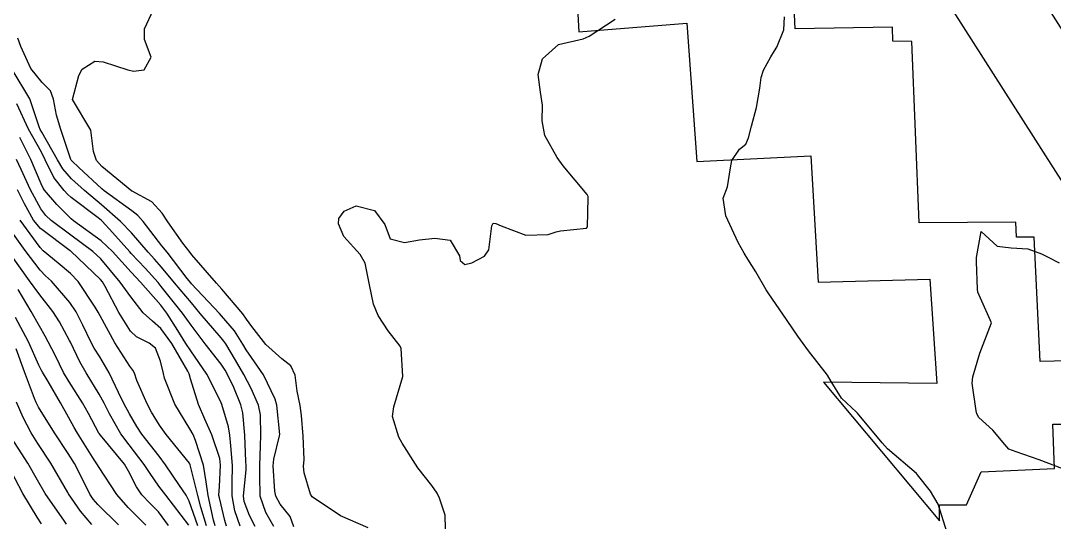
# Model space of a CAD drawing. Header units: metres. Extents: x 298520 to 308411, y 7433745 to 7450750.
# Drawn here: x 305306.9 to 305375, y 7436637.2 to 7436670.2 of the extents above; entities that cross this region are included whole.
import ezdxf

# ---------------------------------------------------------------- set-up
doc = ezdxf.new("R2010")
doc.units = ezdxf.units.M
doc.header["$LTSCALE"] = 10
for name, color, linetype in [('Curvas de Nivel 1m', 11, 'Continuous'), ('Curvas de Nivel 5m', 15, 'Continuous'), ('Edificações', 30, 'Continuous'), ('Vias Primárias', 230, 'Continuous')]:
    doc.layers.add(name, color=color, linetype=linetype)

msp = doc.modelspace()

# ---------------------------------------------------------------- linework, layer by layer
at = {"layer": 'Curvas de Nivel 1m', "flags": 128}
for points, elevation in [([(305329.777, 7436636.812), (305327.951, 7436637.591), (305326.066, 7436638.849), (305325.965, 7436639.017), (305325.553, 7436640.431), (305325.515, 7436640.857), (305325.542, 7436641.304), (305325.473, 7436642.858), (305325.372, 7436644.206), (305325.283, 7436644.861), (305325.092, 7436645.82), (305324.946, 7436646.867), (305324.675, 7436647.477), (305324.074, 7436647.949), (305323.033, 7436648.891), (305322.095, 7436650.072), (305321.758, 7436650.563), (305321.5, 7436650.909), (305320.127, 7436652.529), (305319.778, 7436652.934), (305318.151, 7436654.803), (305318.027, 7436654.951), (305317.552, 7436655.567), (305316.559, 7436656.966), (305316.189, 7436657.539), (305315.508, 7436658.292), (305314.203, 7436658.99), (305314.188, 7436659), (305312.219, 7436660.629), (305311.868, 7436661.024), (305311.652, 7436661.605), (305311.478, 7436663.028), (305310.273, 7436665.04), (305310.705, 7436666.62), (305310.921, 7436667.034), (305311.752, 7436667.574), (305312.301, 7436667.526), (305313.918, 7436667.004), (305314.292, 7436666.908), (305314.992, 7436666.99), (305315.457, 7436667.831), (305315.032, 7436668.989), (305315.03, 7436669.689), (305315.61, 7436670.981)], 742), ([(305334.872, 7436636.746), (305334.847, 7436637.642), (305334.48, 7436638.752), (305334.314, 7436639.102), (305333.971, 7436639.599), (305333.035, 7436640.769), (305332.007, 7436642.397), (305331.798, 7436642.783), (305331.374, 7436644.137), (305331.469, 7436644.788), (305332.053, 7436646.78), (305331.936, 7436648.637), (305331.884, 7436648.783), (305331.083, 7436649.785), (305330.438, 7436650.805), (305330.114, 7436651.551), (305329.867, 7436652.813), (305329.581, 7436654.249), (305329.23, 7436654.819), (305328.165, 7436656.008), (305327.817, 7436656.834), (305327.825, 7436657.187), (305328.186, 7436657.677), (305328.98, 7436658.033), (305330.187, 7436657.717), (305330.857, 7436656.8), (305331.22, 7436655.85), (305332.161, 7436655.603), (305333.151, 7436655.783), (305334.164, 7436655.895), (305335.181, 7436655.762), (305335.786, 7436654.736), (305335.836, 7436654.421), (305336.147, 7436654.174), (305336.593, 7436654.281), (305337.429, 7436654.717), (305337.733, 7436655.139), (305337.916, 7436656.713), (305338.009, 7436656.878), (305338.175, 7436656.872), (305338.525, 7436656.706), (305340.167, 7436656.09), (305341.634, 7436656.134), (305342.169, 7436656.307), (305342.454, 7436656.374), (305344.172, 7436656.566), (305344.22, 7436656.639), (305344.281, 7436658.56), (305344.275, 7436658.639), (305344.256, 7436658.691), (305344.204, 7436658.769), (305342.613, 7436660.656), (305342.231, 7436661.214), (305341.419, 7436662.673), (305341.228, 7436663.641), (305341.268, 7436664.675), (305341.136, 7436665.532), (305340.965, 7436666.68), (305341.269, 7436667.715), (305342.323, 7436668.66), (305343.933, 7436669.038), (305344.329, 7436669.205), (305346.057, 7436670.331)], 743), ([(305367.935, 7436636.48), (305367.336, 7436638.359), (305366.833, 7436639.229), (305365.982, 7436640.306), (305365.912, 7436640.381), (305364.007, 7436642.016), (305363.654, 7436642.404), (305362.032, 7436644.356), (305361.999, 7436644.387), (305361.954, 7436644.421), (305360.963, 7436645.357), (305360.299, 7436646.446), (305360.059, 7436646.868), (305358.806, 7436648.463), (305358.093, 7436649.439), (305357.397, 7436650.477), (305356.13, 7436652.294), (305356.008, 7436652.492), (305355.322, 7436653.679), (305354.802, 7436654.51), (305354.557, 7436654.914), (305354.164, 7436655.623), (305353.744, 7436656.524), (305353.344, 7436657.37), (305353.172, 7436658.53), (305353.452, 7436659.286), (305353.651, 7436660.526), (305353.735, 7436661.02), (305354.241, 7436661.757), (305354.662, 7436662.098), (305354.846, 7436662.511), (305355.038, 7436663.286), (305355.372, 7436664.504), (305355.582, 7436665.797), (305355.676, 7436666.499), (305355.827, 7436666.97), (305356.313, 7436667.856), (305356.551, 7436668.256), (305356.699, 7436668.486), (305357.176, 7436669.64), (305357.219, 7436670.481)], 744), ([(305324.871, 7436636.866), (305324.628, 7436637.548), (305323.958, 7436638.373), (305323.68, 7436638.883), (305323.62, 7436639.23), (305323.514, 7436640.885), (305323.539, 7436641.335), (305323.927, 7436642.881), (305323.938, 7436642.957), (305323.739, 7436644.883), (305323.644, 7436645.279), (305322.869, 7436646.892), (305322.074, 7436648.024), (305321.715, 7436648.541), (305321.509, 7436648.909), (305320.959, 7436649.785), (305320.101, 7436650.78), (305319.96, 7436650.931), (305318.132, 7436652.892), (305318.081, 7436652.951), (305317.841, 7436653.247), (305316.508, 7436654.966), (305316.159, 7436655.402), (305314.941, 7436656.989), (305314.59, 7436657.397), (305314.19, 7436657.707), (305312.371, 7436659.018), (305312.204, 7436659.159), (305310.703, 7436660.55), (305310.223, 7436661.003), (305310.207, 7436661.024), (305310.195, 7436661.04), (305310.174, 7436661.09), (305309.505, 7436663.051), (305309.22, 7436664.013), (305309.031, 7436665.059), (305308.835, 7436665.618), (305308.284, 7436666.152), (305307.526, 7436667.078), (305306.863, 7436668.536), (305306.674, 7436669.086)], 741), ([(305322.32, 7436636.896), (305321.95, 7436637.628), (305321.6, 7436638.546), (305321.553, 7436638.906), (305321.716, 7436640.64), (305321.724, 7436640.904), (305321.709, 7436641.182), (305321.641, 7436642.906), (305321.51, 7436644.39), (305321.381, 7436644.91), (305320.908, 7436646.059), (305320.498, 7436646.923), (305320.343, 7436647.203), (305320.07, 7436647.599), (305319.023, 7436648.941), (305318.095, 7436650.174), (305317.522, 7436650.956), (305316.129, 7436652.723), (305315.915, 7436652.973), (305315.067, 7436653.911), (305314.152, 7436654.892), (305314.052, 7436655.001), (305312.904, 7436656.281), (305312.237, 7436657.019), (305312.183, 7436657.07), (305311.968, 7436657.24), (305310.198, 7436658.576), (305309.957, 7436658.801), (305309.719, 7436659.047), (305309.056, 7436659.902), (305308.481, 7436661.066), (305308.23, 7436661.564), (305307.379, 7436663.079), (305306.609, 7436664.747)], 739), ([(305321.332, 7436636.909), (305320.968, 7436637.93), (305320.792, 7436638.918), (305320.807, 7436639.754), (305320.833, 7436640.917), (305320.705, 7436642.217), (305320.642, 7436642.921), (305320.565, 7436643.468), (305320.125, 7436644.929), (305320.036, 7436645.165), (305319.128, 7436646.939), (305318.078, 7436648.482), (305317.758, 7436648.953), (305317.231, 7436649.819), (305316.5, 7436650.966), (305316.11, 7436651.475), (305314.759, 7436652.991), (305314.46, 7436653.319), (305314.14, 7436653.669), (305312.921, 7436655.012), (305312.164, 7436655.732), (305310.346, 7436657.038), (305310.184, 7436657.17), (305309.254, 7436658.115), (305308.423, 7436659.067), (305308.338, 7436659.202), (305308.207, 7436659.487), (305307.54, 7436661.077), (305306.797, 7436662.532)], 738), ([(305320.432, 7436636.923), (305320.309, 7436637.287), (305319.961, 7436638.779), (305319.926, 7436638.93), (305319.926, 7436638.968), (305319.969, 7436639.54), (305320.039, 7436640.929), (305319.99, 7436641.376), (305319.462, 7436642.936), (305319.005, 7436643.959), (305318.592, 7436644.944), (305318.058, 7436646.63), (305317.966, 7436646.951), (305317.882, 7436647.134), (305316.829, 7436648.963), (305316.093, 7436649.952), (305315.55, 7436650.431), (305314.925, 7436650.988), (305314.118, 7436652.035), (305313.427, 7436653.007), (305312.148, 7436654.541), (305311.615, 7436655.025), (305310.169, 7436656.094), (305308.874, 7436657.06), (305308.513, 7436657.392), (305308.191, 7436657.836), (305307.518, 7436659.077), (305306.883, 7436660.417), (305306.577, 7436661.086)], 737), ([(305319.683, 7436636.933), (305319.578, 7436637.302), (305319.22, 7436638.937), (305319.081, 7436639.83), (305318.915, 7436640.941), (305318.383, 7436642.571), (305318.222, 7436642.948), (305318.017, 7436643.321), (305317.024, 7436644.96), (305316.352, 7436646.674), (305316.277, 7436646.968), (305316.071, 7436647.792), (305315.751, 7436648.646), (305315.342, 7436648.981), (305314.491, 7436649.398), (305314.091, 7436649.773), (305313.339, 7436651.008), (305312.431, 7436652.714), (305312.252, 7436653.019), (305312.134, 7436653.164), (305310.166, 7436655.04), (305310.121, 7436655.073), (305308.175, 7436656.533), (305307.716, 7436657.075), (305307.12, 7436658.154), (305306.647, 7436659.086)], 736), ([(305318.537, 7436636.944), (305317.959, 7436638.567), (305317.769, 7436638.952), (305317.334, 7436639.591), (305316.415, 7436640.966), (305315.991, 7436641.525), (305314.852, 7436642.987), (305314.515, 7436643.489), (305314.026, 7436644.331), (305313.667, 7436645.004), (305313.318, 7436645.733), (305312.697, 7436647.014), (305312.073, 7436648.069), (305311.708, 7436648.654), (305311.512, 7436649.026), (305310.968, 7436650.157), (305310.516, 7436651.036), (305310.112, 7436651.661), (305308.902, 7436653.058), (305308.499, 7436653.427), (305308.14, 7436653.79), (305307.156, 7436655.08), (305306.174, 7436656.474)], 734), ([(305317.943, 7436636.974), (305316.421, 7436638.965), (305315.969, 7436639.563), (305315.389, 7436640.391), (305314.994, 7436640.985), (305314.002, 7436642.276), (305313.46, 7436643.006), (305312.711, 7436644.329), (305312.362, 7436645.017), (305312.042, 7436645.613), (305311.175, 7436647.033), (305310.769, 7436647.738), (305310.135, 7436649.039), (305310.084, 7436649.152), (305309.424, 7436650.378), (305308.975, 7436651.057), (305308.119, 7436652.162), (305307.453, 7436653.077), (305306.151, 7436654.901)], 733), ([(305316.595, 7436636.963), (305315.952, 7436637.855), (305315.396, 7436638.417), (305314.854, 7436638.987), (305314.496, 7436639.519), (305313.978, 7436640.549), (305313.703, 7436641.003), (305312.123, 7436642.907), (305312.032, 7436643.02), (305312.013, 7436643.042), (305311.331, 7436644.336), (305310.936, 7436645.036), (305310.054, 7436646.436), (305309.693, 7436647.054), (305309.153, 7436648.133), (305308.682, 7436649.061), (305308.469, 7436649.447), (305308.093, 7436650.104), (305307.548, 7436651.076), (305306.694, 7436652.515)], 732), ([(305315.118, 7436636.982), (305314.527, 7436637.57), (305313.954, 7436638.136), (305313.209, 7436639.008), (305311.981, 7436640.849), (305311.924, 7436640.962), (305311.891, 7436641.021), (305311.716, 7436641.295), (305310.597, 7436643.041), (305310.385, 7436643.413), (305310.023, 7436644.101), (305309.485, 7436645.055), (305308.668, 7436646.449), (305308.294, 7436647.068), (305308.213, 7436647.216), (305308.068, 7436647.536), (305307.366, 7436649.077), (305306.514, 7436650.67)], 731), ([(305311.551, 7436637.026), (305310.815, 7436637.901), (305310.008, 7436639.049), (305309.991, 7436639.077), (305309.964, 7436639.134), (305308.856, 7436641.061), (305308.002, 7436642.358), (305307.547, 7436643.075), (305307.029, 7436644.074), (305306.595, 7436645.084)], 729), ([(305309.89, 7436637.051), (305309.753, 7436637.244), (305308.482, 7436639.065), (305307.972, 7436639.945), (305307.337, 7436641.076), (305306.055, 7436643.047)], 728), ([(305308.232, 7436637.067), (305307.947, 7436637.517), (305307.007, 7436639.08), (305305.982, 7436641.005)], 727)]:
    msp.add_lwpolyline(points, dxfattribs=dict(at, elevation=elevation))
at = {"layer": 'Curvas de Nivel 5m', "flags": 128}
for points, elevation in [([(305323.546, 7436636.884), (305323.032, 7436637.809), (305322.659, 7436638.893), (305322.621, 7436640.249), (305322.634, 7436640.893), (305322.662, 7436642.235), (305322.701, 7436642.893), (305322.667, 7436644.253), (305322.53, 7436644.895), (305322.049, 7436646.001), (305321.578, 7436646.907), (305321.025, 7436647.868), (305320.378, 7436648.926), (305320.258, 7436649.101), (305320.087, 7436649.319), (305318.704, 7436650.944), (305318.113, 7436651.633), (305317, 7436652.961), (305316.143, 7436653.989), (305315.683, 7436654.511), (305315.262, 7436654.983), (305314.172, 7436656.243), (305313.434, 7436657.007), (305312.194, 7436658.086), (305311.073, 7436659.031), (305310.211, 7436659.811), (305309.643, 7436660.475), (305309.298, 7436661.054), (305308.25, 7436662.894), (305308.155, 7436663.071), (305308.086, 7436663.241), (305307.466, 7436665.078), (305306.292, 7436667.027)], 740), ([(305319.113, 7436636.938), (305318.735, 7436638.162), (305318.533, 7436638.944), (305318.063, 7436640.869), (305318.043, 7436640.949), (305317.985, 7436641.071), (305316.447, 7436642.966), (305316.019, 7436643.567), (305315.49, 7436644.441), (305315.203, 7436644.982), (305314.521, 7436646.528), (305314.357, 7436646.996), (305314.261, 7436647.193), (305314.067, 7436647.455), (305313.07, 7436649.01), (305312.101, 7436650.787), (305311.977, 7436651.021), (305311.778, 7436651.353), (305310.659, 7436653.035), (305310.138, 7436653.581), (305309.342, 7436654.249), (305308.346, 7436655.067), (305308.156, 7436655.274), (305306.822, 7436657.084)], 735), ([(305375.56, 7436640.694), (305373.998, 7436641.293), (305372.481, 7436641.82), (305372.008, 7436641.992), (305371.734, 7436642.304), (305370.944, 7436643.238), (305370.03, 7436644.076), (305369.901, 7436644.331), (305369.851, 7436644.515), (305369.585, 7436646.335), (305369.64, 7436646.754), (305370.083, 7436648.33), (305370.854, 7436650.319), (305370.127, 7436651.951), (305369.954, 7436652.332), (305369.936, 7436652.531), (305369.88, 7436654.333), (305369.873, 7436654.615), (305370.173, 7436656.33), (305371.23, 7436655.381), (305372.162, 7436655.256), (305373.261, 7436655.19), (305374.159, 7436654.875), (305374.55, 7436654.667), (305375.318, 7436654.268)], 745), ([(305313.305, 7436637.006), (305311.956, 7436638.34), (305311.632, 7436638.697), (305311.419, 7436639.028), (305310.947, 7436640.01), (305310.416, 7436641.044), (305309.993, 7436641.714), (305309.088, 7436643.059), (305308.03, 7436644.761), (305307.875, 7436645.072), (305307.771, 7436645.339), (305307.116, 7436647.079), (305306.554, 7436648.609)], 730)]:
    msp.add_lwpolyline(points, dxfattribs=dict(at, elevation=elevation))
at = {"layer": 'Edificações'}
for points in [[(305342.47, 7436690.841), (305343.661, 7436669.509), (305350.779, 7436670.072), (305351.433, 7436660.948), (305358.949, 7436661.335), (305359.427, 7436652.99), (305366.794, 7436653.193), (305367.248, 7436646.325), (305359.793, 7436646.414), (305367.431, 7436637.257), (305367.431, 7436638.329), (305369.221, 7436638.329), (305370.175, 7436640.503), (305375.015, 7436640.719), (305374.896, 7436643.638), (305375.88, 7436643.638)], [(305380.456, 7436647.932), (305374.073, 7436647.775), (305373.676, 7436655.966), (305372.515, 7436655.966), (305372.454, 7436656.943), (305366.095, 7436656.909), (305365.603, 7436668.856), (305364.356, 7436668.881), (305364.337, 7436669.809), (305357.91, 7436669.702), (305357.376, 7436681.746)]]:
    msp.add_lwpolyline(points, dxfattribs=at)
at = {"layer": 'Vias Primárias', "elevation": 745.682}
msp.add_lwpolyline([(305371.34, 7436676.172), (305391.44, 7436644.591, 0.026072), (305394.394, 7436640.444, 0.139163), (305398.242, 7436637.679, -0.02548), (305401.407, 7436636.35, -0.111883), (305402.989, 7436635.092, -0.086312), (305404.682, 7436632.025, -0.146834), (305404.79, 7436629.367, -0.078982), (305403.64, 7436626.709, -0.02171), (305402.561, 7436625.164, -0.255747), (305398.425, 7436623.332, 0.04193), (305396.555, 7436623.332, -0.193879), (305394.11, 7436624.087, -0.093568), (305390.981, 7436627.786, -0.135903), (305390.513, 7436629.654, -0.02596), (305390.765, 7436632.922, 0.155109), (305389.937, 7436637.496, 0.047375), (305386.409, 7436642.864), (305375.609, 7436659.513), (305365.711, 7436675.023)], format="xyb", dxfattribs=at)

doc.saveas('drawing.dxf')
